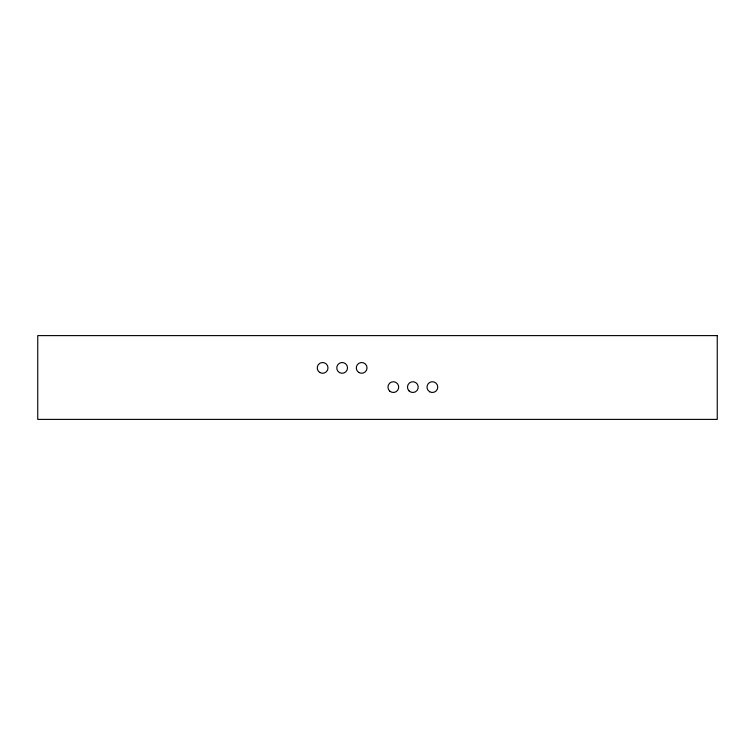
<?xml version="1.0" encoding="UTF-8"?>
<svg xmlns="http://www.w3.org/2000/svg" width="755" height="755" viewBox="0 0 755 755"><rect width="100%" height="100%" fill="white"/><g stroke="black" fill="none" stroke-linecap="round" stroke-linejoin="round"><path stroke-width="1.13" d="M717.25 335.607L37.75 335.607L37.75 419.393L717.25 419.393L717.25 335.607M319.931 372.555A5.379 5.379 0 0 0 328 367.893A5.379 5.379 0 0 0 319.931 363.231A5.379 5.379 0 0 0 319.931 372.555M339.448 372.555A5.379 5.379 0 0 0 347.526 367.893A5.379 5.379 0 0 0 339.448 363.231A5.379 5.379 0 0 0 339.448 372.555M358.946 372.536A5.379 5.379 0 0 0 367.043 367.921A5.379 5.379 0 0 0 359.002 363.221A5.379 5.379 0 0 0 358.946 372.536M389.92 391.269A5.379 5.379 0 0 0 398.64 387.985A5.379 5.379 0 0 0 391.439 382.068A5.379 5.379 0 0 0 389.92 391.269M409.05 390.911A5.379 5.379 0 0 0 418.053 388.504A5.379 5.379 0 0 0 411.466 381.907A5.379 5.379 0 0 0 409.05 390.911M429.689 391.769A5.379 5.379 0 0 0 437.768 387.107A5.379 5.379 0 0 0 429.689 382.445A5.379 5.379 0 0 0 429.689 391.769"/></g></svg>
